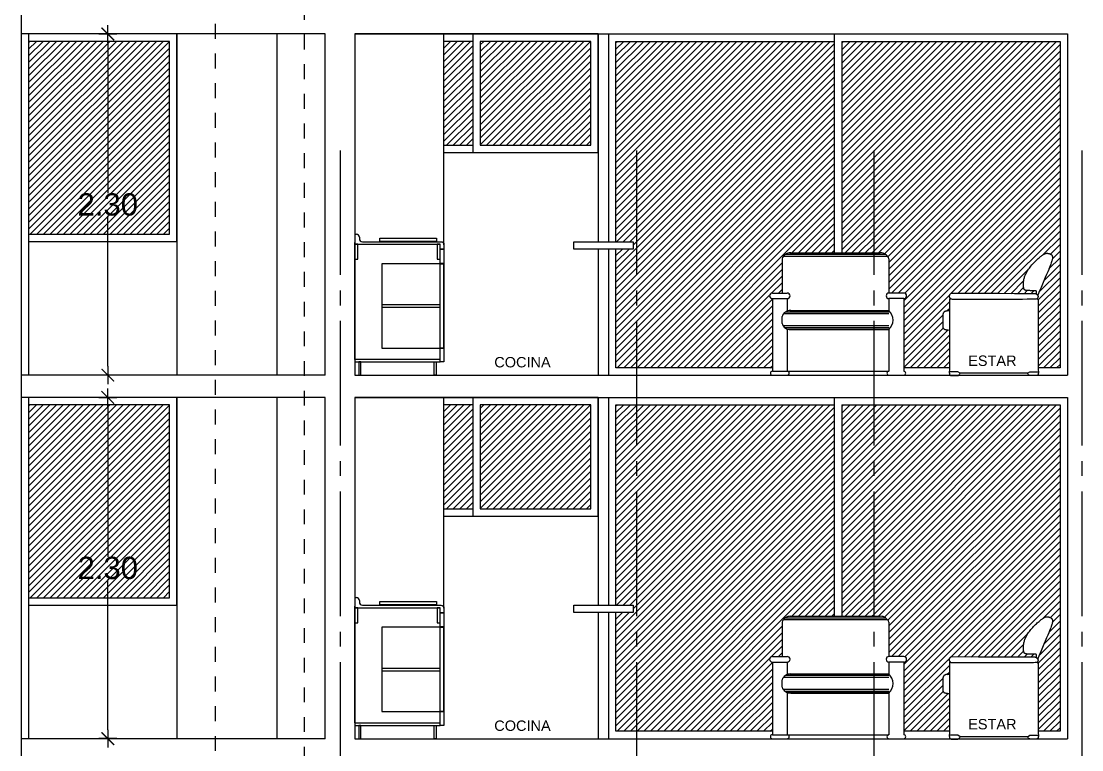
# Model space of a CAD drawing. Header units: millimetres. Extents: x 1217 to 2428, y 234 to 644.
# Drawn here: x 2248.72 to 2255.87, y 396.93 to 401.84 of the extents above; entities that cross this region are included whole.
import ezdxf

# ---------------------------------------------------------------- set-up
doc = ezdxf.new("R2010")
doc.units = ezdxf.units.MM
doc.linetypes.add('ACAD_ISO04W100', pattern=[30, 24, -3, 0, -3])
doc.linetypes.add('HIDDEN2', pattern=[0.1875, 0.125, -0.0625])
doc.layers.get('0').update_dxf_attribs({"lineweight": 5})
for name, color, linetype in [('0.1', 251, 'Continuous'), ('0.2', 2, 'Continuous'), ('0.3', 6, 'Continuous'), ('ARTEFACTOS', 4, 'Continuous'), ('Ejes', 8, 'Continuous'), ('MURO', 5, 'Continuous'), ('Texto', 1, 'Continuous')]:
    doc.layers.add(name, color=color, linetype=linetype)
doc.styles.add('INTERARQ', font='arial.ttf')
doc.styles.get("Standard").update_dxf_attribs({"font": 'arial.ttf'})
doc.dimstyles.new('ESCALA_1-50', dxfattribs={"dimtxt": 0.15, "dimasz": 0.06, "dimexe": 0.18, "dimexo": 0.0625, "dimgap": 0, "dimtad": 0, "dimtih": 1, "dimtoh": 1, "dimzin": 0, "dimdsep": 46, "dimtxsty": 'INTERARQ', "dimblk": 'DIMTICK', "dimcen": 0, "dimse1": 1, "dimse2": 1, "dimclrd": 256, "dimclre": 1, "dimclrt": 2, "dimadec": 0, "dimazin": 0, "dimtfac": 4.5, "dimtofl": 0, "dimtmove": 2, "dimatfit": 3, "dimldrblk": 'DIMTICK', "dimfxl": 1, "dimtolj": 1, "dimtzin": 0, "dimarcsym": 0})
pattern_1 = [(45, (422.33998, -300.173548), (-0.0224506403, 0.0224506403), [])]
pattern_2 = [(45, (422.33998, -297.723548), (-0.0224506403, 0.0224506403), [])]

# ---------------------------------------------------------------- blocks, each defined once
blk = doc.blocks.new('sillon elv 1')
at = {"layer": '0.2'}
blk.add_line((382065.2343, 7753267.5813), (382065.6901, 7753267.5813), dxfattribs=at)
for points in [[(382065.1739, 7753268.114), (382065.1742, 7753268.1156), (382065.1744, 7753268.1172), (382065.1745, 7753268.1189), (382065.1746, 7753268.1205), (382065.1745, 7753268.1222), (382065.1745, 7753268.1238), (382065.1744, 7753268.1253), (382065.1744, 7753268.1268), (382065.1745, 7753268.1281), (382065.1745, 7753268.1294), (382065.1747, 7753268.1306), (382065.1749, 7753268.1316), (382065.1751, 7753268.1326), (382065.1753, 7753268.1335), (382065.1756, 7753268.1342), (382065.1759, 7753268.1349), (382065.1762, 7753268.1355), (382065.1765, 7753268.136), (382065.1768, 7753268.1364), (382065.1771, 7753268.1368), (382065.1775, 7753268.1371), (382065.178, 7753268.1373), (382065.1785, 7753268.1375), (382065.179, 7753268.1376), (382065.1796, 7753268.1377), (382065.1804, 7753268.1378), (382065.1814, 7753268.1379), (382065.1828, 7753268.1379), (382065.1846, 7753268.138), (382065.187, 7753268.138), (382065.19, 7753268.1381), (382065.1937, 7753268.1381), (382065.1982, 7753268.1381), (382065.2034, 7753268.1382), (382065.2089, 7753268.1383), (382065.2147, 7753268.1384), (382065.2204, 7753268.1385), (382065.2259, 7753268.1386), (382065.231, 7753268.1388), (382065.2353, 7753268.139), (382065.2389, 7753268.1392), (382065.2417, 7753268.1395), (382065.2439, 7753268.1397), (382065.2455, 7753268.14), (382065.2467, 7753268.1403), (382065.2476, 7753268.1405), (382065.2482, 7753268.1408), (382065.2488, 7753268.141), (382065.2493, 7753268.1412), (382065.2498, 7753268.1413), (382065.2504, 7753268.1415), (382065.2509, 7753268.1417), (382065.2515, 7753268.142), (382065.2522, 7753268.1423), (382065.2529, 7753268.1426), (382065.2537, 7753268.1431), (382065.2545, 7753268.1437), (382065.2554, 7753268.1444), (382065.2563, 7753268.1454), (382065.2572, 7753268.1465), (382065.2581, 7753268.148), (382065.2589, 7753268.1498), (382065.2597, 7753268.1519), (382065.2604, 7753268.1545), (382065.2611, 7753268.1574), (382065.2616, 7753268.1608), (382065.262, 7753268.1645), (382065.2624, 7753268.1685), (382065.2626, 7753268.1727), (382065.2627, 7753268.1771), (382065.2627, 7753268.1816), (382065.2627, 7753268.1863), (382065.2625, 7753268.1909), (382065.2622, 7753268.1956), (382065.2617, 7753268.2004), (382065.2611, 7753268.2053), (382065.2603, 7753268.2102), (382065.2593, 7753268.2154), (382065.258, 7753268.2207), (382065.2565, 7753268.2262), (382065.2547, 7753268.2319), (382065.2526, 7753268.2378), (382065.2501, 7753268.2439), (382065.2474, 7753268.2502), (382065.2443, 7753268.2566), (382065.2408, 7753268.2632), (382065.2369, 7753268.2699), (382065.2327, 7753268.2767), (382065.228, 7753268.2836), (382065.2229, 7753268.2906), (382065.2176, 7753268.2976), (382065.212, 7753268.3046), (382065.2061, 7753268.3115), (382065.2001, 7753268.3182), (382065.194, 7753268.3249), (382065.1878, 7753268.3313), (382065.1816, 7753268.3375), (382065.1754, 7753268.3434), (382065.1694, 7753268.349), (382065.1635, 7753268.3543), (382065.1578, 7753268.3592), (382065.1525, 7753268.3637), (382065.1475, 7753268.3679), (382065.1429, 7753268.3715), (382065.1387, 7753268.3747), (382065.135, 7753268.3775), (382065.1316, 7753268.3799), (382065.1286, 7753268.382), (382065.1259, 7753268.3837), (382065.1233, 7753268.3851), (382065.1209, 7753268.3863), (382065.1187, 7753268.3874), (382065.1165, 7753268.3882), (382065.1144, 7753268.3889), (382065.1123, 7753268.3895), (382065.1103, 7753268.3899), (382065.1083, 7753268.3902), (382065.1063, 7753268.3904), (382065.1044, 7753268.3905), (382065.1024, 7753268.3904), (382065.1005, 7753268.3903), (382065.0985, 7753268.39), (382065.0966, 7753268.3897), (382065.0947, 7753268.3894), (382065.0929, 7753268.3889), (382065.0912, 7753268.3885), (382065.0896, 7753268.388), (382065.088, 7753268.3876), (382065.0866, 7753268.3872), (382065.0853, 7753268.3867), (382065.084, 7753268.3863), (382065.0829, 7753268.3859), (382065.0818, 7753268.3854), (382065.0808, 7753268.385), (382065.0798, 7753268.3846), (382065.0789, 7753268.3841), (382065.0779, 7753268.3836), (382065.077, 7753268.3831), (382065.0761, 7753268.3825), (382065.0752, 7753268.3818), (382065.0743, 7753268.3811), (382065.0735, 7753268.3803), (382065.0726, 7753268.3794), (382065.0718, 7753268.3784), (382065.071, 7753268.3773), (382065.0702, 7753268.376), (382065.0695, 7753268.3746), (382065.0688, 7753268.3731), (382065.0682, 7753268.3715), (382065.0677, 7753268.3697), (382065.0672, 7753268.3679), (382065.0668, 7753268.3659), (382065.0666, 7753268.3638), (382065.0665, 7753268.3614), (382065.0666, 7753268.3588), (382065.0669, 7753268.3558), (382065.0675, 7753268.3524), (382065.0683, 7753268.3484), (382065.0695, 7753268.3438), (382065.0711, 7753268.3385), (382065.0731, 7753268.3324), (382065.0756, 7753268.3252), (382065.0787, 7753268.3168), (382065.0825, 7753268.3069), (382065.0871, 7753268.2952), (382065.0925, 7753268.2816), (382065.099, 7753268.2658), (382065.1066, 7753268.2475), (382065.1153, 7753268.2269), (382065.1246, 7753268.2047), (382065.1341, 7753268.1823), (382065.1433, 7753268.1607), (382065.1516, 7753268.1412), (382065.1585, 7753268.125), (382065.1635, 7753268.1132), (382065.1662, 7753268.107)], [(382065.7482, 7753268.1195), (382065.7512, 7753268.1185), (382065.7538, 7753268.1173), (382065.7559, 7753268.1159), (382065.7576, 7753268.1144), (382065.759, 7753268.1129), (382065.7601, 7753268.1112), (382065.761, 7753268.1096), (382065.7617, 7753268.1079), (382065.7622, 7753268.1063), (382065.7626, 7753268.1048), (382065.7628, 7753268.1033), (382065.7629, 7753268.1018), (382065.763, 7753268.1004), (382065.7629, 7753268.0991), (382065.7628, 7753268.0978), (382065.7626, 7753268.0966), (382065.7624, 7753268.0954), (382065.7621, 7753268.0943), (382065.7618, 7753268.0932), (382065.7614, 7753268.0922), (382065.7609, 7753268.0912), (382065.7604, 7753268.0903), (382065.7599, 7753268.0894), (382065.7593, 7753268.0885), (382065.7586, 7753268.0877), (382065.7578, 7753268.0869), (382065.757, 7753268.0861), (382065.756, 7753268.0854), (382065.7551, 7753268.0847), (382065.754, 7753268.0841), (382065.7529, 7753268.0835), (382065.7517, 7753268.083), (382065.7502, 7753268.0826), (382065.7476, 7753268.0823), (382065.7428, 7753268.082), (382065.7348, 7753268.0818), (382065.7223, 7753268.0816), (382065.7045, 7753268.0815), (382065.6801, 7753268.0814), (382065.6482, 7753268.0813), (382065.6082, 7753268.0812), (382065.5617, 7753268.0812), (382065.5109, 7753268.0812), (382065.458, 7753268.0813), (382065.4051, 7753268.0813), (382065.3544, 7753268.0815), (382065.3081, 7753268.0817), (382065.2683, 7753268.0819), (382065.2366, 7753268.0823), (382065.2126, 7753268.0827), (382065.1951, 7753268.0832), (382065.1831, 7753268.0837), (382065.1755, 7753268.0842), (382065.1711, 7753268.0848), (382065.169, 7753268.0854), (382065.168, 7753268.0859), (382065.1673, 7753268.0865), (382065.1666, 7753268.0871), (382065.166, 7753268.0877), (382065.1655, 7753268.0884), (382065.1649, 7753268.0891), (382065.1645, 7753268.0899), (382065.164, 7753268.0907), (382065.1636, 7753268.0917), (382065.1633, 7753268.0927), (382065.1629, 7753268.0939), (382065.1627, 7753268.0951), (382065.1625, 7753268.0963), (382065.1623, 7753268.0976), (382065.1623, 7753268.0988), (382065.1623, 7753268.1), (382065.1625, 7753268.1011), (382065.1628, 7753268.1021), (382065.1632, 7753268.1031), (382065.1636, 7753268.1039), (382065.1642, 7753268.1048), (382065.1648, 7753268.1056), (382065.1655, 7753268.1063), (382065.1662, 7753268.1071), (382065.1669, 7753268.1078), (382065.1676, 7753268.1086), (382065.1684, 7753268.1094), (382065.1691, 7753268.1101), (382065.1699, 7753268.1109), (382065.1707, 7753268.1116), (382065.1716, 7753268.1124), (382065.1724, 7753268.113), (382065.1733, 7753268.1137), (382065.1743, 7753268.1143), (382065.1753, 7753268.1148), (382065.1764, 7753268.1153), (382065.1774, 7753268.1157), (382065.1785, 7753268.1161), (382065.1796, 7753268.1164), (382065.1807, 7753268.1167), (382065.1818, 7753268.1169), (382065.1839, 7753268.1172), (382065.1926, 7753268.1174), (382065.2144, 7753268.1176), (382065.2558, 7753268.1178), (382065.3233, 7753268.1181), (382065.4235, 7753268.1185), (382065.563, 7753268.1189), (382065.7482, 7753268.1195)], [(382065.1727, 7753268.0846), (382065.1704, 7753268.0832), (382065.1685, 7753268.0819), (382065.1669, 7753268.0806), (382065.1657, 7753268.0794), (382065.1647, 7753268.0781), (382065.164, 7753268.0769), (382065.1634, 7753268.0758), (382065.1631, 7753268.0746), (382065.1628, 7753268.0726), (382065.1626, 7753268.0652), (382065.1625, 7753268.047), (382065.1624, 7753268.0127), (382065.1624, 7753267.9567), (382065.1624, 7753267.8738), (382065.1624, 7753267.7584), (382065.1624, 7753267.6053)], [(382065.7621, 7753268.0013), (382065.7666, 7753268.0017), (382065.7707, 7753268.0019), (382065.7743, 7753268.0019), (382065.7775, 7753268.0017), (382065.7804, 7753268.0013), (382065.783, 7753268.0009), (382065.7852, 7753268.0003), (382065.7873, 7753267.9997), (382065.7892, 7753267.9991), (382065.791, 7753267.9984), (382065.7926, 7753267.9978), (382065.7941, 7753267.9971), (382065.7954, 7753267.9963), (382065.7966, 7753267.9955), (382065.7977, 7753267.9947), (382065.7987, 7753267.9938), (382065.7996, 7753267.9929), (382065.8005, 7753267.9919), (382065.8012, 7753267.9909), (382065.8018, 7753267.9898), (382065.8024, 7753267.9888), (382065.803, 7753267.9877), (382065.8034, 7753267.9866), (382065.8039, 7753267.9855), (382065.8043, 7753267.9843), (382065.8046, 7753267.9831), (382065.8049, 7753267.9816), (382065.8052, 7753267.9797), (382065.8055, 7753267.9773), (382065.8058, 7753267.9743), (382065.806, 7753267.9705), (382065.8062, 7753267.9658), (382065.8064, 7753267.9601), (382065.8066, 7753267.9536), (382065.8068, 7753267.9466), (382065.8069, 7753267.9394), (382065.8071, 7753267.9322), (382065.8072, 7753267.9251), (382065.8072, 7753267.9186), (382065.8072, 7753267.9129), (382065.8072, 7753267.9081), (382065.8072, 7753267.9041), (382065.807, 7753267.901), (382065.8069, 7753267.8984), (382065.8067, 7753267.8964), (382065.8065, 7753267.8948), (382065.8062, 7753267.8934), (382065.8059, 7753267.8922), (382065.8056, 7753267.891), (382065.8053, 7753267.8898), (382065.8048, 7753267.8887), (382065.8044, 7753267.8876), (382065.8039, 7753267.8865), (382065.8033, 7753267.8855), (382065.8027, 7753267.8845), (382065.802, 7753267.8836), (382065.8012, 7753267.8828), (382065.8004, 7753267.882), (382065.7995, 7753267.8812), (382065.7986, 7753267.8805), (382065.7976, 7753267.8799), (382065.7966, 7753267.8793), (382065.7955, 7753267.8787), (382065.7944, 7753267.8782), (382065.7933, 7753267.8777), (382065.7918, 7753267.8772), (382065.7898, 7753267.8767), (382065.787, 7753267.8762), (382065.783, 7753267.8755), (382065.7778, 7753267.8748), (382065.7709, 7753267.874), (382065.7621, 7753267.8731)], [(382065.1619, 7753267.5923), (382065.1619, 7753267.5897), (382065.1619, 7753267.5872), (382065.162, 7753267.585), (382065.1622, 7753267.5829), (382065.1624, 7753267.581), (382065.1627, 7753267.5792), (382065.163, 7753267.5776), (382065.1633, 7753267.5762), (382065.1636, 7753267.5749), (382065.164, 7753267.5737), (382065.1644, 7753267.5727), (382065.1648, 7753267.5718), (382065.1653, 7753267.5709), (382065.1658, 7753267.5702), (382065.1665, 7753267.5695), (382065.1672, 7753267.5689), (382065.168, 7753267.5684), (382065.1689, 7753267.5679), (382065.17, 7753267.5674), (382065.1712, 7753267.5671), (382065.1727, 7753267.5667), (382065.1744, 7753267.5664), (382065.1763, 7753267.5662), (382065.1785, 7753267.566), (382065.1811, 7753267.5658), (382065.1839, 7753267.5657), (382065.1869, 7753267.5657), (382065.19, 7753267.5656), (382065.1932, 7753267.5656), (382065.1965, 7753267.5656), (382065.1997, 7753267.5657), (382065.2028, 7753267.5657), (382065.2058, 7753267.5658), (382065.2087, 7753267.5658), (382065.2114, 7753267.5659), (382065.2139, 7753267.566), (382065.2162, 7753267.5662), (382065.2184, 7753267.5664), (382065.2203, 7753267.5667), (382065.2221, 7753267.5671), (382065.2237, 7753267.5675), (382065.2251, 7753267.5682), (382065.2265, 7753267.5691), (382065.2278, 7753267.5704), (382065.2292, 7753267.5722), (382065.2307, 7753267.5745), (382065.2324, 7753267.5775), (382065.2343, 7753267.5813)], [(382065.7625, 7753267.5923), (382065.7626, 7753267.5897), (382065.7625, 7753267.5872), (382065.7624, 7753267.585), (382065.7623, 7753267.5829), (382065.762, 7753267.581), (382065.7618, 7753267.5792), (382065.7615, 7753267.5776), (382065.7612, 7753267.5762), (382065.7608, 7753267.5749), (382065.7605, 7753267.5737), (382065.7601, 7753267.5727), (382065.7597, 7753267.5718), (382065.7592, 7753267.5709), (382065.7586, 7753267.5702), (382065.758, 7753267.5695), (382065.7573, 7753267.5689), (382065.7565, 7753267.5684), (382065.7556, 7753267.5679), (382065.7545, 7753267.5674), (382065.7533, 7753267.5671), (382065.7518, 7753267.5667), (382065.7501, 7753267.5664), (382065.7482, 7753267.5662), (382065.7459, 7753267.566), (382065.7434, 7753267.5658), (382065.7406, 7753267.5657), (382065.7376, 7753267.5657), (382065.7345, 7753267.5656), (382065.7312, 7753267.5656), (382065.728, 7753267.5656), (382065.7248, 7753267.5657), (382065.7216, 7753267.5657), (382065.7186, 7753267.5658), (382065.7158, 7753267.5658), (382065.7131, 7753267.5659), (382065.7106, 7753267.566), (382065.7083, 7753267.5662), (382065.7061, 7753267.5664), (382065.7041, 7753267.5667), (382065.7024, 7753267.5671), (382065.7008, 7753267.5675), (382065.6993, 7753267.5682), (382065.698, 7753267.5691), (382065.6966, 7753267.5704), (382065.6952, 7753267.5722), (382065.6937, 7753267.5745), (382065.6921, 7753267.5775), (382065.6901, 7753267.5813)]]:
    blk.add_lwpolyline(points, dxfattribs=at)
at = {"layer": '0.2', "elevation": 0}
for points in [[(382065.7529, 7753268.0835), (382065.7621, 7753268.0835), (382065.7621, 7753267.6053)], [(382065.1624, 7753267.6053), (382065.1619, 7753267.5923)], [(382065.2343, 7753267.5813), (382065.2197, 7753267.5923), (382065.1619, 7753267.5923)], [(382065.6901, 7753267.5813), (382065.7047, 7753267.5923), (382065.7636, 7753267.5923)], [(382065.7621, 7753267.6053), (382065.7625, 7753267.5923)]]:
    blk.add_lwpolyline(points, dxfattribs=at)
blk = doc.blocks.new('DIMTICK')
at = {"color": 1}
for p, q in [((-1, 0), (1, 0)), ((0, 1), (0, -1))]:
    blk.add_line(p, q, dxfattribs=at)
at = {"color": 3, "const_width": 0.141}
blk.add_lwpolyline([(0.71, 0.71), (-0.71, -0.71)], dxfattribs=at)
blk = doc.blocks.new('*D1625')
at = {"layer": '0.1', "lineweight": -2, "ltscale": 3, "transparency": 16777216}
for p, q in [((2249.3048, 401.6911), (2249.3048, 400.6777)), ((2249.3048, 399.5111), (2249.3048, 400.5244))]:
    blk.add_line(p, q, dxfattribs=at)
at = {"layer": 'Defpoints', "color": 0, "ltscale": 3, "transparency": 16777216}
for p in [(2248.9553, 401.7511, 0), (2249.3048, 401.7511), (2248.9553, 399.4511, 0)]:
    blk.add_point(p, dxfattribs=at)
at = {"layer": '0.1', "lineweight": -2, "ltscale": 3, "transparency": 16777216, "xscale": 0.06, "yscale": 0.06, "zscale": 0.06}
for p, rotation in [((2249.3048, 401.7511), 90), ((2249.3048, 399.4511), 270)]:
    blk.add_blockref('DIMTICK', p, dxfattribs=dict(at, rotation=rotation))
at = {"layer": '0.1', "color": 2, "ltscale": 3, "transparency": 16777216, "insert": (2249.3048, 400.6011), "char_height": 0.15, "attachment_point": 5, "style": 'INTERARQ'}
blk.add_mtext('\\A1;2.30', dxfattribs=at)
blk = doc.blocks.new('*D1626')
at = {"layer": '0.1', "lineweight": -2, "ltscale": 3, "transparency": 16777216}
for p, q in [((2249.3048, 399.2411), (2249.3048, 398.2277)), ((2249.3048, 397.0611), (2249.3048, 398.0744))]:
    blk.add_line(p, q, dxfattribs=at)
at = {"layer": 'Defpoints', "color": 0, "ltscale": 3, "transparency": 16777216}
for p in [(2248.9553, 399.3011, 0), (2249.3048, 399.3011), (2248.9553, 397.0011, 0)]:
    blk.add_point(p, dxfattribs=at)
at = {"layer": '0.1', "lineweight": -2, "ltscale": 3, "transparency": 16777216, "xscale": 0.06, "yscale": 0.06, "zscale": 0.06}
for p, rotation in [((2249.3048, 399.3011), 90), ((2249.3048, 397.0011), 270)]:
    blk.add_blockref('DIMTICK', p, dxfattribs=dict(at, rotation=rotation))
at = {"layer": '0.1', "color": 2, "ltscale": 3, "transparency": 16777216, "insert": (2249.3048, 398.1511), "char_height": 0.15, "attachment_point": 5, "style": 'INTERARQ'}
blk.add_mtext('\\A1;2.30', dxfattribs=at)

msp = doc.modelspace()

# ---------------------------------------------------------------- hatches: boundary and pattern name
at = {"layer": '0.1', "ltscale": 3}
h = msp.add_hatch(dxfattribs=at)
h.set_pattern_fill('ANSI31', color=256, scale=0.01)
h.set_pattern_definition([(45, (422.33998, -349.17346), (-0.0224506403, 0.0224506403), [])])
h.paths.add_polyline_path([(2248.77111, 401.70108), (2248.77111, 400.40108), (2249.72104, 400.40108), (2249.72104, 401.70108)])
h = msp.add_hatch(dxfattribs=at)
h.set_pattern_fill('ANSI31', color=256, scale=0.01)
h.set_pattern_definition(pattern_2)
h.paths.add_polyline_path([(2254.25251, 401.70099), (2254.46816, 401.70099), (2254.46816, 400.27581), (2254.25251, 400.27581)])
h.paths.add_polyline_path([(2252.86861, 401.70099), (2254.20251, 401.70099), (2254.20251, 400.27581), (2253.90862, 400.27581, 0.3308107), (2253.85003, 400.23579), (2253.85003, 400.00486), (2253.78505, 400.00486, 1), (2253.78505, 399.96691), (2253.78505, 399.50099), (2252.86861, 399.50099)])
h.paths.add_polyline_path([(2252.7306, 401.70099), (2252.86861, 401.70099), (2252.86861, 399.50099), (2252.7306, 399.50099), (2252.7306, 400.30099), (2252.84561, 400.30099), (2252.84561, 400.35099), (2252.7306, 400.35099)])
h.paths.add_polyline_path([(2251.81582, 401.70099), (2252.5606, 401.70099), (2252.5606, 401.00099), (2251.81582, 401.00099)])
h.paths.add_polyline_path([(2251.57076, 401.70099), (2251.76582, 401.70099), (2251.76582, 401.00099), (2251.57076, 401.00099)])
h = msp.add_hatch(dxfattribs=at)
h.set_pattern_fill('ANSI31', color=256, scale=0.01)
h.set_pattern_definition(pattern_2)
h.paths.add_polyline_path([(2254.46816, 401.70099), (2255.72441, 401.70099), (2255.72441, 399.50099), (2255.57804, 399.50099), (2255.57805, 399.64078), (2255.57807, 399.75611), (2255.57807, 399.83904), (2255.57805, 399.89499), (2255.57798, 399.92935), (2255.57786, 399.94753), (2255.57762, 399.95673), (2255.57584, 399.96061), (2255.57287, 399.96364), (2255.56824, 399.96681), (2255.57199, 399.96784), (2255.57521, 399.97069), (2255.57709, 399.97439), (2255.57823, 399.97944), (2255.57802, 399.98402), (2255.57641, 399.98699), (2255.5743, 399.98941), (2255.57692, 399.99554), (2255.58196, 400.00732), (2255.58888, 400.02355), (2255.59718, 400.04304), (2255.60633, 400.0646), (2255.61584, 400.08704), (2255.62518, 400.10919), (2255.63384, 400.12986), (2255.64142, 400.14811), (2255.6479, 400.16392), (2255.65339, 400.17754), (2255.65798, 400.18919), (2255.66177, 400.19911), (2255.66487, 400.20754), (2255.66736, 400.2147), (2255.66934, 400.22084), (2255.67091, 400.22616), (2255.67268, 400.23294), (2255.67381, 400.23977), (2255.67398, 400.24492), (2255.67349, 400.2492), (2255.67236, 400.25382), (2255.67029, 400.25836), (2255.66752, 400.26228), (2255.66414, 400.26507), (2255.66021, 400.26716), (2255.6565, 400.26863), (2255.65235, 400.26998), (2255.6473, 400.27138), (2255.64175, 400.27247), (2255.63601, 400.27291), (2255.63114, 400.27247), (2255.62709, 400.27161), (2255.62284, 400.27019), (2255.61832, 400.26814), (2255.61329, 400.26527), (2255.6088, 400.26225), (2255.60546, 400.25986), (2255.60173, 400.25708), (2255.59759, 400.25386), (2255.59299, 400.25019), (2255.58797, 400.24606), (2255.5826, 400.24153), (2255.57695, 400.23661), (2255.57106, 400.23132), (2255.565, 400.22571), (2255.55884, 400.2198), (2255.55264, 400.21362), (2255.54645, 400.2072), (2255.54032, 400.20057), (2255.53432, 400.19379), (2255.52848, 400.1869), (2255.52286, 400.17993), (2255.5175, 400.17294), (2255.51246, 400.16596), (2255.50779, 400.15904), (2255.50352, 400.15222), (2255.49966, 400.14551), (2255.49617, 400.13894), (2255.49306, 400.13251), (2255.4903, 400.12624), (2255.48787, 400.12014), (2255.48575, 400.11423), (2255.48394, 400.10852), (2255.48242, 400.10302), (2255.48115, 400.09772), (2255.48012, 400.09258), (2255.47931, 400.08759), (2255.4787, 400.08272), (2255.47825, 400.07795), (2255.47795, 400.07325), (2255.47777, 400.0686), (2255.4777, 400.06398), (2255.47773, 400.05945), (2255.47786, 400.05504), (2255.47821, 400.04866), (2255.47907, 400.04121), (2255.4803, 400.03539), (2255.48223, 400.03024), (2255.4849, 400.02678), (2255.48798, 400.02459), (2255.49197, 400.02319), (2255.49356, 400.02255), (2255.49745, 400.0219), (2255.50152, 400.02155), (2255.5051, 400.02133), (2255.50949, 400.02113), (2255.51455, 400.02097), (2255.52004, 400.02083), (2255.52577, 400.02071), (2255.53152, 400.02062), (2255.53707, 400.02054), (2255.54221, 400.02048), (2255.54673, 400.02043), (2255.55048, 400.02039), (2255.55348, 400.02035), (2255.55585, 400.02032), (2255.55767, 400.02028), (2255.55904, 400.02023), (2255.56007, 400.02016), (2255.56084, 400.02007), (2255.56145, 400.01996), (2255.56199, 400.01981), (2255.56247, 400.01963), (2255.56291, 400.0194), (2255.5633, 400.01911), (2255.56366, 400.01876), (2255.56399, 400.01834), (2255.56429, 400.01784), (2255.56458, 400.01725), (2255.56486, 400.01658), (2255.56513, 400.0158), (2255.56537, 400.01493), (2255.56558, 400.01396), (2255.56576, 400.0129), (2255.5659, 400.01173), (2255.56599, 400.01047), (2255.56603, 400.0091), (2255.56601, 400.00764), (2255.56597, 400.00609), (2255.56581, 400.00113), (2255.56638, 399.99655), (2255.56265, 399.99826), (2255.55815, 399.99947), (2255.54783, 399.99971), (2255.52607, 399.99992), (2255.48469, 400.00016), (2255.41716, 400.00044), (2255.31694, 400.0008), (2255.17747, 400.00126), (2254.99223, 400.00182), (2254.98783, 400.00034), (2254.9836, 399.99763), (2254.98079, 399.9945), (2254.97866, 399.99049), (2254.97753, 399.98571), (2254.97746, 399.98155), (2254.97815, 399.97704), (2254.97964, 399.97303), (2254.98218, 399.9695), (2254.98673, 399.96585), (2254.97837, 399.96585), (2254.97837, 399.88365), (2254.9738, 399.88408), (2254.96787, 399.88435), (2254.96147, 399.88393), (2254.95644, 399.88299), (2254.95108, 399.88144), (2254.94623, 399.87942), (2254.94261, 399.87711), (2254.93997, 399.87437), (2254.93801, 399.87124), (2254.93615, 399.86691), (2254.93533, 399.86311), (2254.93479, 399.8584), (2254.93444, 399.8528), (2254.93422, 399.84809), (2254.93402, 399.84241), (2254.93382, 399.83596), (2254.93365, 399.82898), (2254.9335, 399.82174), (2254.93337, 399.81449), (2254.93328, 399.80749), (2254.93322, 399.80098), (2254.9332, 399.79522), (2254.93323, 399.7881), (2254.93349, 399.7805), (2254.9341, 399.77596), (2254.93536, 399.77138), (2254.93737, 399.76715), (2254.94026, 399.7639), (2254.94373, 399.76163), (2254.94745, 399.75985), (2254.95175, 399.75876), (2254.95741, 399.75788), (2254.96269, 399.75718), (2254.96959, 399.75638), (2254.97837, 399.75543), (2254.97837, 399.50099), (2254.67089, 399.50099), (2254.67089, 399.96691, 1), (2254.67089, 400.00486), (2254.57089, 400.00486), (2254.57089, 400.23579, 0.3308101), (2254.5123, 400.27581), (2254.46816, 400.27581)])
h = msp.add_hatch(dxfattribs=at)
h.set_pattern_fill('ANSI31', color=256, scale=0.01)
h.set_pattern_definition([(45, (422.33998, -351.623454), (-0.0224506403, 0.0224506403), [])])
h.paths.add_polyline_path([(2248.77111, 399.25109), (2248.77111, 397.95109), (2249.72104, 397.95109), (2249.72104, 399.25109)])
h = msp.add_hatch(dxfattribs=at)
h.set_pattern_fill('ANSI31', color=256, scale=0.01)
h.set_pattern_definition(pattern_1)
h.paths.add_polyline_path([(2254.25251, 399.25099), (2254.46816, 399.25099), (2254.46816, 397.82581), (2254.25251, 397.82581)])
h.paths.add_polyline_path([(2252.86861, 399.25099), (2254.20251, 399.25099), (2254.20251, 397.82581), (2253.90862, 397.82581, 0.3308107), (2253.85003, 397.78579), (2253.85003, 397.55486), (2253.78505, 397.55486, 1), (2253.78505, 397.51691), (2253.78505, 397.05099), (2252.86861, 397.05099)])
h.paths.add_polyline_path([(2252.7306, 399.25099), (2252.86861, 399.25099), (2252.86861, 397.05099), (2252.7306, 397.05099), (2252.7306, 397.85099), (2252.84561, 397.85099), (2252.84561, 397.90099), (2252.7306, 397.90099)])
h.paths.add_polyline_path([(2251.81582, 399.25099), (2252.5606, 399.25099), (2252.5606, 398.55099), (2251.81582, 398.55099)])
h.paths.add_polyline_path([(2251.57076, 399.25099), (2251.76582, 399.25099), (2251.76582, 398.55099), (2251.57076, 398.55099)])
h = msp.add_hatch(dxfattribs=at)
h.set_pattern_fill('ANSI31', color=256, scale=0.01)
h.set_pattern_definition(pattern_1)
h.paths.add_polyline_path([(2254.46816, 399.25099), (2255.72441, 399.25099), (2255.72441, 397.05099), (2255.57804, 397.05099), (2255.57805, 397.19078), (2255.57807, 397.30611), (2255.57807, 397.38904), (2255.57805, 397.44499), (2255.57798, 397.47935), (2255.57786, 397.49753), (2255.57762, 397.50673), (2255.57584, 397.51061), (2255.57287, 397.51364), (2255.56824, 397.51681), (2255.57199, 397.51784), (2255.57521, 397.52069), (2255.57709, 397.52439), (2255.57823, 397.52944), (2255.57802, 397.53402), (2255.57641, 397.53699), (2255.5743, 397.53941), (2255.57692, 397.54554), (2255.58196, 397.55732), (2255.58888, 397.57355), (2255.59718, 397.59304), (2255.60633, 397.6146), (2255.61584, 397.63704), (2255.62518, 397.65919), (2255.63384, 397.67986), (2255.64142, 397.69811), (2255.6479, 397.71392), (2255.65339, 397.72754), (2255.65798, 397.73919), (2255.66177, 397.74911), (2255.66487, 397.75754), (2255.66736, 397.7647), (2255.66934, 397.77084), (2255.67091, 397.77616), (2255.67268, 397.78294), (2255.67381, 397.78977), (2255.67398, 397.79492), (2255.67349, 397.7992), (2255.67236, 397.80382), (2255.67029, 397.80836), (2255.66752, 397.81228), (2255.66414, 397.81507), (2255.66021, 397.81716), (2255.6565, 397.81863), (2255.65235, 397.81998), (2255.6473, 397.82138), (2255.64175, 397.82247), (2255.63601, 397.82291), (2255.63114, 397.82247), (2255.62709, 397.82161), (2255.62284, 397.82019), (2255.61832, 397.81814), (2255.61329, 397.81527), (2255.6088, 397.81225), (2255.60546, 397.80986), (2255.60173, 397.80708), (2255.59759, 397.80386), (2255.59299, 397.80019), (2255.58797, 397.79606), (2255.5826, 397.79153), (2255.57695, 397.78661), (2255.57106, 397.78132), (2255.565, 397.77571), (2255.55884, 397.7698), (2255.55264, 397.76362), (2255.54645, 397.7572), (2255.54032, 397.75057), (2255.53432, 397.74379), (2255.52848, 397.7369), (2255.52286, 397.72993), (2255.5175, 397.72294), (2255.51246, 397.71596), (2255.50779, 397.70904), (2255.50352, 397.70222), (2255.49966, 397.69551), (2255.49617, 397.68894), (2255.49306, 397.68251), (2255.4903, 397.67624), (2255.48787, 397.67014), (2255.48575, 397.66423), (2255.48394, 397.65852), (2255.48242, 397.65302), (2255.48115, 397.64772), (2255.48012, 397.64258), (2255.47931, 397.63759), (2255.4787, 397.63272), (2255.47825, 397.62795), (2255.47795, 397.62325), (2255.47777, 397.6186), (2255.4777, 397.61398), (2255.47773, 397.60945), (2255.47786, 397.60504), (2255.47821, 397.59866), (2255.47907, 397.59121), (2255.4803, 397.58539), (2255.48223, 397.58024), (2255.4849, 397.57678), (2255.48798, 397.57459), (2255.49197, 397.57319), (2255.49356, 397.57255), (2255.49745, 397.5719), (2255.50152, 397.57155), (2255.5051, 397.57133), (2255.50949, 397.57113), (2255.51455, 397.57097), (2255.52004, 397.57083), (2255.52577, 397.57071), (2255.53152, 397.57062), (2255.53707, 397.57054), (2255.54221, 397.57048), (2255.54673, 397.57043), (2255.55048, 397.57039), (2255.55348, 397.57035), (2255.55585, 397.57032), (2255.55767, 397.57028), (2255.55904, 397.57023), (2255.56007, 397.57016), (2255.56084, 397.57007), (2255.56145, 397.56996), (2255.56199, 397.56981), (2255.56247, 397.56963), (2255.56291, 397.5694), (2255.5633, 397.56911), (2255.56366, 397.56876), (2255.56399, 397.56834), (2255.56429, 397.56784), (2255.56458, 397.56725), (2255.56486, 397.56658), (2255.56513, 397.5658), (2255.56537, 397.56493), (2255.56558, 397.56396), (2255.56576, 397.5629), (2255.5659, 397.56173), (2255.56599, 397.56047), (2255.56603, 397.5591), (2255.56601, 397.55764), (2255.56597, 397.55609), (2255.56581, 397.55113), (2255.56638, 397.54655), (2255.56265, 397.54825), (2255.55815, 397.54947), (2255.54783, 397.54971), (2255.52607, 397.54992), (2255.48469, 397.55016), (2255.41716, 397.55044), (2255.31694, 397.5508), (2255.17747, 397.55126), (2254.99223, 397.55182), (2254.98783, 397.55034), (2254.9836, 397.54763), (2254.98079, 397.5445), (2254.97866, 397.54049), (2254.97753, 397.53571), (2254.97746, 397.53155), (2254.97815, 397.52704), (2254.97964, 397.52303), (2254.98218, 397.5195), (2254.98673, 397.51585), (2254.97837, 397.51585), (2254.97837, 397.43365), (2254.9738, 397.43408), (2254.96787, 397.43435), (2254.96147, 397.43393), (2254.95644, 397.43299), (2254.95108, 397.43144), (2254.94623, 397.42942), (2254.94261, 397.42711), (2254.93997, 397.42437), (2254.93801, 397.42123), (2254.93615, 397.41691), (2254.93533, 397.41311), (2254.93479, 397.4084), (2254.93444, 397.4028), (2254.93422, 397.39809), (2254.93402, 397.39241), (2254.93382, 397.38596), (2254.93365, 397.37898), (2254.9335, 397.37174), (2254.93337, 397.36449), (2254.93328, 397.35749), (2254.93322, 397.35098), (2254.9332, 397.34522), (2254.93323, 397.3381), (2254.93349, 397.3305), (2254.9341, 397.32596), (2254.93536, 397.32138), (2254.93737, 397.31715), (2254.94026, 397.3139), (2254.94373, 397.31163), (2254.94745, 397.30985), (2254.95175, 397.30876), (2254.95741, 397.30788), (2254.96269, 397.30718), (2254.96959, 397.30638), (2254.97837, 397.30543), (2254.97837, 397.05099), (2254.67089, 397.05099), (2254.67089, 397.51691, 1), (2254.67089, 397.55486), (2254.57089, 397.55486), (2254.57089, 397.78579, 0.3308101), (2254.5123, 397.82581), (2254.46816, 397.82581)])

# ---------------------------------------------------------------- linework, layer by layer
at = {"layer": '0.1', "ltscale": 3, "elevation": 0}
for points in [[(2248.77111, 400.35108), (2249.77104, 400.35108), (2249.77104, 401.75108), (2248.72111, 401.75108)], [(2248.77111, 400.40108), (2249.72104, 400.40108), (2249.72104, 401.70108), (2248.77111, 401.70108)], [(2251.57076, 400.95099), (2252.6106, 400.95099), (2252.6106, 401.75099), (2250.97104, 401.75099)], [(2251.76582, 401.70099), (2251.57076, 401.70099)], [(2251.76582, 401.75099), (2251.76582, 400.95099)], [(2251.81582, 401.00099), (2252.5606, 401.00099), (2252.5606, 401.70099), (2251.81582, 401.70099)], [(2251.81582, 401.70099), (2251.81582, 401.00099)], [(2252.7306, 400.35099), (2252.7306, 401.70099), (2254.20251, 401.70099)], [(2254.20251, 401.75099), (2254.20251, 400.27581)], [(2254.25251, 401.70099), (2255.72441, 401.70099), (2255.72441, 399.50099), (2255.57804, 399.50099)], [(2254.25251, 401.70099), (2254.25251, 400.27581)], [(2251.57076, 401.00099), (2251.76582, 401.00099)], [(2253.78505, 399.50099), (2252.7306, 399.50099), (2252.7306, 400.30099)], [(2254.97837, 399.50099), (2254.67089, 399.50099)], [(2248.77111, 397.90109), (2249.77104, 397.90109), (2249.77104, 399.30109), (2248.72111, 399.30109)], [(2251.57076, 398.50099), (2252.6106, 398.50099), (2252.6106, 399.30099), (2250.97104, 399.30099)], [(2251.76582, 399.30099), (2251.76582, 398.50099)], [(2254.20251, 399.30099), (2254.20251, 397.82581)], [(2248.77111, 397.95109), (2249.72104, 397.95109), (2249.72104, 399.25109), (2248.77111, 399.25109)], [(2251.76582, 399.25099), (2251.57076, 399.25099)], [(2251.81582, 398.55099), (2252.5606, 398.55099), (2252.5606, 399.25099), (2251.81582, 399.25099)], [(2251.81582, 399.25099), (2251.81582, 398.55099)], [(2252.7306, 397.90099), (2252.7306, 399.25099), (2254.20251, 399.25099)], [(2254.25251, 399.25099), (2255.72441, 399.25099), (2255.72441, 397.05099), (2255.57804, 397.05099)], [(2254.25251, 399.25099), (2254.25251, 397.82581)], [(2251.57076, 398.55099), (2251.76582, 398.55099)], [(2253.78505, 397.05099), (2252.7306, 397.05099), (2252.7306, 397.85099)], [(2254.97837, 397.05099), (2254.67089, 397.05099)]]:
    msp.add_lwpolyline(points, dxfattribs=at)
at = {"layer": '0.1', "linetype": 'ByBlock', "elevation": 0}
for points in [[(2253.87421, 400.26648), (2254.54671, 400.26648)], [(2253.90391, 400.27581), (2254.5123, 400.27581)], [(2253.90391, 400.27581), (2254.5123, 400.27581)], [(2253.85003, 400.23579), (2253.85003, 400.00486)], [(2253.85003, 400.23579), (2253.85003, 400.00486)], [(2253.85003, 400.23579), (2253.85003, 400.00486)], [(2253.86033, 400.25417), (2254.56059, 400.25417)], [(2254.57089, 400.23579), (2254.57089, 400.00486)], [(2254.57089, 400.23579), (2254.57089, 400.00486)], [(2253.78505, 400.00486), (2253.88505, 400.00486)], [(2253.78505, 400.00486), (2253.88505, 400.00486)], [(2254.67089, 400.00486), (2254.57089, 400.00486)], [(2254.67089, 400.00486), (2254.57089, 400.00486)], [(2253.78505, 399.96691), (2253.78505, 399.4777)], [(2253.78505, 399.96691), (2253.88505, 399.96691)], [(2253.78505, 399.96691), (2253.78505, 399.4777)], [(2253.78505, 399.96691), (2253.88505, 399.96691)], [(2253.88505, 399.96691), (2253.88505, 399.88705)], [(2253.88505, 399.96691), (2253.88505, 399.88705)], [(2254.57089, 399.96691), (2254.57089, 399.88705)], [(2254.67089, 399.96691), (2254.57089, 399.96691)], [(2254.57089, 399.96691), (2254.57089, 399.88705)], [(2254.67089, 399.96691), (2254.57089, 399.96691)], [(2254.67089, 399.96691), (2254.67089, 399.4777)], [(2254.67089, 399.96691), (2254.67089, 399.4777)], [(2253.85003, 399.79849), (2253.85003, 399.84703)], [(2253.86083, 399.86601), (2254.57089, 399.86601)], [(2253.86083, 399.86601), (2254.57089, 399.86601)], [(2253.87584, 399.87873), (2254.57089, 399.87873)], [(2253.90391, 399.88705), (2254.57089, 399.88705)], [(2253.90391, 399.88705), (2254.57089, 399.88705)], [(2253.85665, 399.78508), (2254.57089, 399.78508)], [(2253.86919, 399.77138), (2254.57089, 399.77138)], [(2253.88505, 399.76233), (2253.88505, 399.48156)], [(2253.88505, 399.76233), (2254.57089, 399.76233)], [(2253.88505, 399.76233), (2254.57089, 399.76233)], [(2253.88505, 399.75846), (2253.88505, 399.4777)], [(2253.90862, 399.75846), (2254.57089, 399.75846)], [(2253.90862, 399.75846), (2254.57089, 399.75846)], [(2254.57089, 399.75846), (2254.57089, 399.4777)], [(2254.57089, 399.75846), (2254.57089, 399.4777)], [(2253.78505, 399.4777), (2254.57089, 399.4777)], [(2253.78505, 399.4777), (2254.57089, 399.4777)], [(2253.90391, 397.82581), (2254.5123, 397.82581)], [(2253.90391, 397.82581), (2254.5123, 397.82581)], [(2253.85003, 397.78579), (2253.85003, 397.55486)], [(2253.85003, 397.78579), (2253.85003, 397.55486)], [(2253.85003, 397.78579), (2253.85003, 397.55486)], [(2253.86033, 397.80417), (2254.56059, 397.80417)], [(2253.87421, 397.81648), (2254.54671, 397.81648)], [(2254.57089, 397.78579), (2254.57089, 397.55486)], [(2254.57089, 397.78579), (2254.57089, 397.55486)], [(2253.78505, 397.55486), (2253.88505, 397.55486)], [(2253.78505, 397.55486), (2253.88505, 397.55486)], [(2254.67089, 397.55486), (2254.57089, 397.55486)], [(2254.67089, 397.55486), (2254.57089, 397.55486)], [(2253.78505, 397.51691), (2253.78505, 397.0277)], [(2253.78505, 397.51691), (2253.88505, 397.51691)], [(2253.78505, 397.51691), (2253.78505, 397.0277)], [(2253.78505, 397.51691), (2253.88505, 397.51691)], [(2253.88505, 397.51691), (2253.88505, 397.43705)], [(2253.88505, 397.51691), (2253.88505, 397.43705)], [(2254.57089, 397.51691), (2254.57089, 397.43705)], [(2254.67089, 397.51691), (2254.57089, 397.51691)], [(2254.57089, 397.51691), (2254.57089, 397.43705)], [(2254.67089, 397.51691), (2254.57089, 397.51691)], [(2254.67089, 397.51691), (2254.67089, 397.0277)], [(2254.67089, 397.51691), (2254.67089, 397.0277)], [(2253.85003, 397.34849), (2253.85003, 397.39703)], [(2253.86083, 397.41601), (2254.57089, 397.41601)], [(2253.86083, 397.41601), (2254.57089, 397.41601)], [(2253.87584, 397.42873), (2254.57089, 397.42873)], [(2253.90391, 397.43705), (2254.57089, 397.43705)], [(2253.90391, 397.43705), (2254.57089, 397.43705)], [(2253.85665, 397.33508), (2254.57089, 397.33508)], [(2253.86919, 397.32138), (2254.57089, 397.32138)], [(2253.88505, 397.31233), (2253.88505, 397.03156)], [(2253.88505, 397.31233), (2254.57089, 397.31233)], [(2253.88505, 397.31233), (2254.57089, 397.31233)], [(2253.88505, 397.30846), (2253.88505, 397.0277)], [(2253.90862, 397.30846), (2254.57089, 397.30846)], [(2253.90862, 397.30846), (2254.57089, 397.30846)], [(2254.57089, 397.30846), (2254.57089, 397.0277)], [(2254.57089, 397.30846), (2254.57089, 397.0277)], [(2253.78505, 397.0277), (2254.57089, 397.0277)], [(2253.78505, 397.0277), (2254.57089, 397.0277)]]:
    msp.add_lwpolyline(points, dxfattribs=at)
at = {"layer": '0.1', "linetype": 'ByBlock'}
for centre, radius, start, end in [((2253.90626, 400.21637, 0), 0.05949, 87.731971, 160.95095), ((2253.90626, 400.21637, 0), 0.05949, 87.731971, 160.95095), ((2254.51465, 400.21637, 0), 0.05949, 19.04905, 92.268029), ((2254.51465, 400.21637, 0), 0.05949, 19.04905, 92.268029), ((2253.78505, 399.98588, 0), 0.01897, 90, 270), ((2253.78505, 399.98588, 0), 0.01897, 90, 270), ((2253.88505, 399.98588, 0), 0.01897, 270, 90), ((2253.88505, 399.98588, 0), 0.01897, 270, 90), ((2254.57089, 399.98588, 0), 0.01897, 90, 270), ((2254.57089, 399.98588, 0), 0.01897, 90, 270), ((2254.67089, 399.98588, 0), 0.01897, 270, 90), ((2254.67089, 399.98588, 0), 0.01897, 270, 90), ((2253.90626, 399.82761, 0), 0.05949, 87.731971, 160.95095), ((2253.90626, 399.82761, 0), 0.05949, 87.731971, 160.95095), ((2254.50945, 399.82276, 0), 0.08893, 313.695506, 46.304494), ((2254.50945, 399.82276, 0), 0.08893, 313.695506, 46.304494), ((2253.90626, 399.81791, 0), 0.05949, 199.04905, 272.268029), ((2253.90626, 399.81791, 0), 0.05949, 199.04905, 272.268029), ((2253.78505, 399.46435, 0), 0.01335, 90, 270), ((2253.78505, 399.46435, 0), 0.01335, 90, 270), ((2253.88505, 399.46435, 0), 0.01335, 270, 90), ((2253.88505, 399.46435, 0), 0.01335, 270, 90), ((2254.57089, 399.46435, 0), 0.01335, 90, 270), ((2254.57089, 399.46435, 0), 0.01335, 90, 270), ((2254.67089, 399.46435, 0), 0.01335, 270, 90), ((2254.67089, 399.46435, 0), 0.01335, 270, 90), ((2253.90626, 397.76637, 0), 0.05949, 87.731971, 160.95095), ((2253.90626, 397.76637, 0), 0.05949, 87.731971, 160.95095), ((2254.51465, 397.76637, 0), 0.05949, 19.04905, 92.268029), ((2254.51465, 397.76637, 0), 0.05949, 19.04905, 92.268029), ((2253.78505, 397.53588, 0), 0.01897, 90, 270), ((2253.78505, 397.53588, 0), 0.01897, 90, 270), ((2253.88505, 397.53588, 0), 0.01897, 270, 90), ((2253.88505, 397.53588, 0), 0.01897, 270, 90), ((2254.57089, 397.53588, 0), 0.01897, 90, 270), ((2254.57089, 397.53588, 0), 0.01897, 90, 270), ((2254.67089, 397.53588, 0), 0.01897, 270, 90), ((2254.67089, 397.53588, 0), 0.01897, 270, 90), ((2253.90626, 397.37761, 0), 0.05949, 87.731971, 160.95095), ((2253.90626, 397.37761, 0), 0.05949, 87.731971, 160.95095), ((2254.50945, 397.37276, 0), 0.08893, 313.695506, 46.304494), ((2254.50945, 397.37276, 0), 0.08893, 313.695506, 46.304494), ((2253.90626, 397.36791, 0), 0.05949, 199.04905, 272.268029), ((2253.90626, 397.36791, 0), 0.05949, 199.04905, 272.268029), ((2253.78505, 397.01435, 0), 0.01335, 90, 270), ((2253.78505, 397.01435, 0), 0.01335, 90, 270), ((2253.88505, 397.01435, 0), 0.01335, 270, 90), ((2253.88505, 397.01435, 0), 0.01335, 270, 90), ((2254.57089, 397.01435, 0), 0.01335, 90, 270), ((2254.57089, 397.01435, 0), 0.01335, 90, 270), ((2254.67089, 397.01435, 0), 0.01335, 270, 90), ((2254.67089, 397.01435, 0), 0.01335, 270, 90)]:
    msp.add_arc(centre, radius, start, end, dxfattribs=at)
at = {"layer": '0.2', "linetype": 'HIDDEN2', "ltscale": 0.5}
for p, q in [((2250.02922, 424.619, 0), (2250.02922, 376.75244, 0)), ((2250.62922, 423.9466, 0), (2250.62922, 376.91828, 0))]:
    msp.add_line(p, q, dxfattribs=at)
at = {"layer": '0.2', "ltscale": 3, "elevation": 0}
for points in [[(2249.77104, 401.75108), (2249.77104, 399.45108)], [(2251.57076, 400.33074), (2251.57076, 401.75099)], [(2252.6106, 401.75099), (2252.6106, 400.35099)], [(2252.6806, 401.75099), (2252.6806, 400.35099)], [(2252.6106, 400.30099), (2252.6106, 399.45099)], [(2252.6806, 400.30099), (2252.6806, 399.45099)], [(2249.77104, 399.30109), (2249.77104, 397.00109)], [(2251.57076, 397.88074), (2251.57076, 399.30099)], [(2252.6106, 399.30099), (2252.6106, 397.90099)], [(2252.6806, 399.30099), (2252.6806, 397.90099)], [(2252.6106, 397.85099), (2252.6106, 397.00099)], [(2252.6806, 397.85099), (2252.6806, 397.00099)]]:
    msp.add_lwpolyline(points, dxfattribs=at)
at = {"layer": '0.2', "elevation": 0}
for points in [[(2251.13933, 400.37485), (2251.52034, 400.37485), (2251.52034, 400.3525), (2251.13933, 400.3525)], [(2251.57061, 400.20263), (2251.15199, 400.20263), (2251.15199, 399.63413), (2251.57061, 399.63413)], [(2251.57076, 399.63413), (2251.54545, 399.63413), (2251.54545, 400.20263), (2251.57076, 400.20263)], [(2251.13933, 397.92485), (2251.52034, 397.92485), (2251.52034, 397.9025), (2251.13933, 397.9025)], [(2251.57061, 397.75263), (2251.15199, 397.75263), (2251.15199, 397.18413), (2251.57061, 397.18413)], [(2251.57076, 397.18413), (2251.54545, 397.18413), (2251.54545, 397.75263), (2251.57076, 397.75263)]]:
    msp.add_lwpolyline(points, close=True, dxfattribs=at)
for points in [[(2251.15199, 399.90917), (2251.54545, 399.90917), (2251.54545, 399.92418), (2251.15199, 399.92418), (2251.15199, 399.90917)], [(2251.15199, 397.45917), (2251.54545, 397.45917), (2251.54545, 397.47418), (2251.15199, 397.47418), (2251.15199, 397.45917)]]:
    msp.add_lwpolyline(points, dxfattribs=at)
at = {"layer": '0.3'}
for p, q in [((2250.97076, 400.40163, 0), (2250.98089, 400.40163, 0)), ((2251.00114, 400.38137, 0), (2251.00114, 400.37125, 0)), ((2251.0214, 400.35099, 0), (2251.55304, 400.35099, 0)), ((2250.97076, 397.95163, 0), (2250.98089, 397.95163, 0)), ((2251.00114, 397.93137, 0), (2251.00114, 397.92125, 0)), ((2251.0214, 397.90099, 0), (2251.55304, 397.90099, 0))]:
    msp.add_line(p, q, dxfattribs=at)
at = {"layer": '0.3', "ltscale": 3, "elevation": 0}
for points in [[(2248.72111, 401.75108), (2248.72111, 399.45108)], [(2248.77111, 401.75108), (2248.77111, 399.45108)], [(2250.44415, 401.75099), (2250.44415, 399.45099)], [(2248.72111, 399.30109), (2248.72111, 397.00108)], [(2248.77111, 399.30109), (2248.77111, 397.00108)], [(2250.44415, 399.30099), (2250.44415, 397.00099)]]:
    msp.add_lwpolyline(points, dxfattribs=at)
at = {"layer": '0.3', "elevation": 0}
for points in [[(2250.97076, 400.40163), (2250.97076, 400.33327), (2251.54545, 400.33327)], [(2251.57076, 400.29939), (2251.54545, 400.29939), (2251.54545, 400.33327)], [(2250.97076, 399.54087), (2251.54545, 399.54087), (2251.54545, 399.55587), (2250.97076, 399.55587), (2250.97076, 399.54087)], [(2251.01178, 399.54087), (2250.99659, 399.54087), (2250.99659, 399.45099), (2251.01178, 399.45099), (2251.01178, 399.54087)], [(2251.50443, 399.54087), (2251.51962, 399.54087), (2251.51962, 399.45099), (2251.50443, 399.45099), (2251.50443, 399.54087)], [(2250.97076, 397.95163), (2250.97076, 397.88327), (2251.54545, 397.88327)], [(2251.57076, 397.84939), (2251.54545, 397.84939), (2251.54545, 397.88327)], [(2250.97076, 397.09087), (2251.54545, 397.09087), (2251.54545, 397.10587), (2250.97076, 397.10587), (2250.97076, 397.09087)], [(2251.01178, 397.09087), (2250.99659, 397.09087), (2250.99659, 397.00099), (2251.01178, 397.00099), (2251.01178, 397.09087)], [(2251.50443, 397.09087), (2251.51962, 397.09087), (2251.51962, 397.00099), (2251.50443, 397.00099), (2251.50443, 397.09087)]]:
    msp.add_lwpolyline(points, dxfattribs=at)
for points in [[(2250.97076, 400.23201), (2250.99102, 400.23201), (2250.99102, 400.33327), (2250.97076, 400.33327)], [(2251.52519, 400.23201), (2251.54545, 400.23201), (2251.54545, 400.33327), (2251.52519, 400.33327)], [(2252.84561, 400.30099), (2252.44561, 400.30099), (2252.44561, 400.35099), (2252.84561, 400.35099)], [(2251.54545, 400.29939), (2251.57076, 400.29939), (2251.57076, 400.20438), (2251.54545, 400.20438)], [(2251.54545, 399.63413), (2251.57076, 399.63413), (2251.57076, 399.54087), (2251.54545, 399.54087)], [(2252.84561, 397.85099), (2252.44561, 397.85099), (2252.44561, 397.90099), (2252.84561, 397.90099)], [(2250.97076, 397.78201), (2250.99102, 397.78201), (2250.99102, 397.88327), (2250.97076, 397.88327)], [(2251.52519, 397.78201), (2251.54545, 397.78201), (2251.54545, 397.88327), (2251.52519, 397.88327)], [(2251.54545, 397.84939), (2251.57076, 397.84939), (2251.57076, 397.75438), (2251.54545, 397.75438)], [(2251.54545, 397.18413), (2251.57076, 397.18413), (2251.57076, 397.09087), (2251.54545, 397.09087)]]:
    msp.add_lwpolyline(points, close=True, dxfattribs=at)
for points in [[(2251.54545, 400.35099), (2251.55051, 400.35099, -0.4142136), (2251.57076, 400.33074), (2251.57076, 400.29939)], [(2251.54545, 397.90099), (2251.55051, 397.90099, -0.4142136), (2251.57076, 397.88074), (2251.57076, 397.84939)]]:
    msp.add_lwpolyline(points, format="xyb", dxfattribs=at)
at = {"layer": '0.3'}
for centre, start, end in [((2250.98089, 400.38137, 0), 0, 90), ((2251.0214, 400.37125, 0), 180, 270), ((2250.98089, 397.93137, 0), 0, 90), ((2251.0214, 397.92125, 0), 180, 270)]:
    msp.add_arc(centre, 0.02025, start, end, dxfattribs=at)
at = {"layer": 'ARTEFACTOS', "color": 1}
for p, q in [((2250.97076, 399.55731, 0), (2250.97076, 400.34465, 0)), ((2250.97076, 397.10731, 0), (2250.97076, 397.89465, 0))]:
    msp.add_line(p, q, dxfattribs=at)
at = {"layer": 'Ejes', "linetype": 'ACAD_ISO04W100', "ltscale": 0.035, "elevation": 0}
for points in [[(2250.87106, 400.96664), (2250.87106, 371.9866)], [(2252.86865, 400.96664), (2252.86865, 371.9866)], [(2254.4682, 400.96664), (2254.4682, 371.9866)], [(2255.87106, 400.96664), (2255.87106, 371.9866)]]:
    msp.add_lwpolyline(points, dxfattribs=at)
at = {"layer": 'MURO', "ltscale": 3, "elevation": 0}
for points in [[(2248.72111, 401.90107), (2248.72111, 401.75107)], [(2250.77104, 401.75099), (2248.72111, 401.75099)], [(2250.77104, 399.45099), (2250.77104, 401.75099)], [(2250.97104, 401.75099), (2250.97104, 399.45099)], [(2250.97104, 401.75099), (2250.97104, 399.45099)], [(2250.97104, 401.75099), (2255.77441, 401.75099)], [(2255.77441, 401.75099), (2255.77441, 399.45099)], [(2248.72111, 399.45108), (2248.72111, 399.30108)], [(2250.77104, 399.45099), (2248.72111, 399.45099)], [(2250.97104, 399.45099), (2255.77441, 399.45099)], [(2250.77104, 399.30099), (2248.72111, 399.30099)], [(2250.77104, 397.00099), (2250.77104, 399.30099)], [(2250.97104, 399.30099), (2250.97104, 397.00099)], [(2250.97104, 399.30099), (2250.97104, 397.00099)], [(2250.97104, 399.30099), (2255.77441, 399.30099)], [(2255.77441, 399.30099), (2255.77441, 397.00099)], [(2248.72111, 397.00108), (2248.72111, 396.85108)], [(2250.77104, 397.00099), (2248.72111, 397.00099)], [(2250.97104, 397.00099), (2255.77441, 397.00099)]]:
    msp.add_lwpolyline(points, dxfattribs=at)

# ---------------------------------------------------------------- block references
at = {"layer": '0.2', "xscale": -1}
for p in [(384320.74044, -7752868.11766, 0), (384320.74044, -7752870.56766, 0)]:
    msp.add_blockref('sillon elv 1', p, dxfattribs=at)

# ---------------------------------------------------------------- texts
at = {"layer": 'Texto', "char_height": 0.07, "width": 0.4782903, "attachment_point": 5}
for s, insert in [('COCINA', (2252.10044, 399.53805, 0)), ('ESTAR', (2255.26819, 399.54819, 0)), ('COCINA', (2252.10044, 397.08805, 0)), ('ESTAR', (2255.26819, 397.09819, 0))]:
    msp.add_mtext(s, dxfattribs=dict(at, insert=insert))

# ---------------------------------------------------------------- dimensions: what is measured, and where the dimension line sits
at = {"layer": '0.1', "ltscale": 3}
for base, p1, p2, picture, middle in [((2249.30475, 401.75108, 0), (2248.95533, 399.45108, 0), (2248.95533, 401.75108, 0), '*D1625', (2249.30475, 400.60108, 0)), ((2249.30475, 399.30109, 0), (2248.95533, 397.00108, 0), (2248.95533, 399.30109, 0), '*D1626', (2249.30475, 398.15109, 0))]:
    dim = msp.add_linear_dim(base=base, p1=p1, p2=p2, angle=90, dimstyle='ESCALA_1-50', dxfattribs=at)
    dim.commit()
    dim.dimension.update_dxf_attribs({"geometry": picture, "text_midpoint": middle})

doc.saveas('drawing.dxf')
